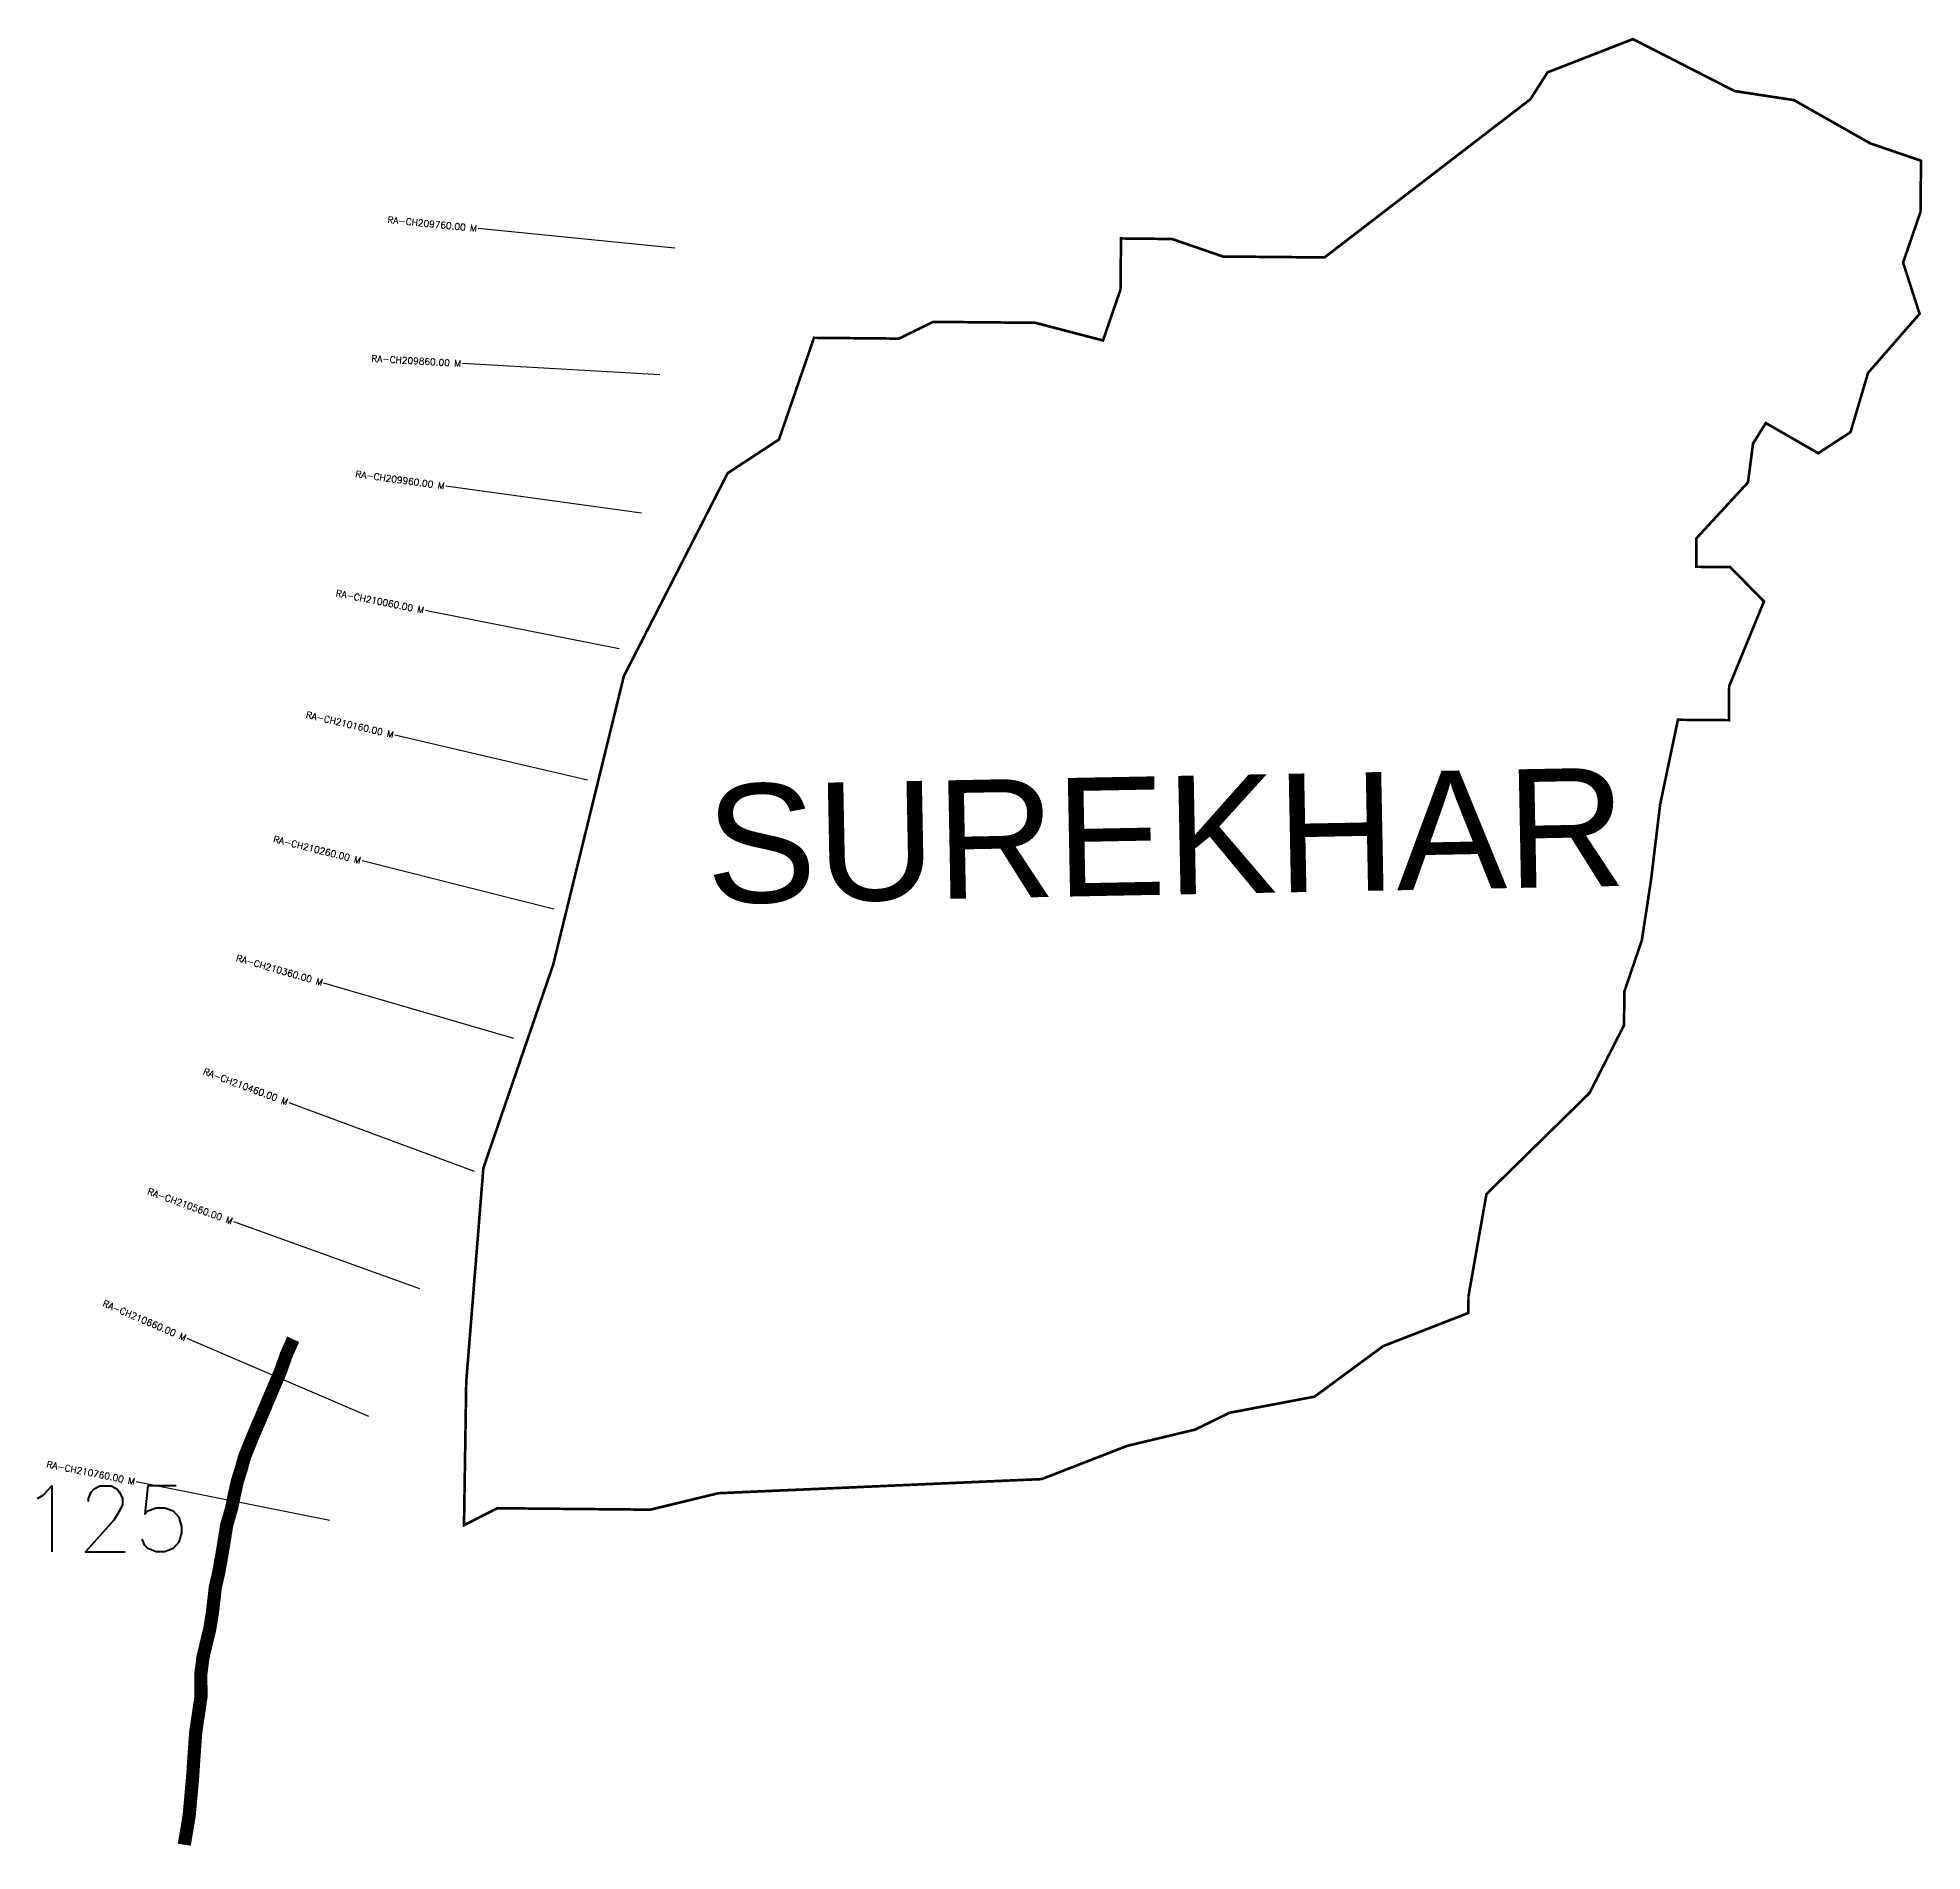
# Model space of a CAD drawing. Header units: metres. Extents: x 274578 to 276008, y 2073757 to 2075133.
import ezdxf
from ezdxf.enums import TextEntityAlignment as Align

# ---------------------------------------------------------------- set-up
doc = ezdxf.new("R2010")
doc.units = ezdxf.units.M
doc.header["$MEASUREMENT"] = 0
for name, color, linetype in [('ARTIFICIALLY PROTECTED', 4, 'Continuous'), ('CS', 134, 'Continuous'), ('CSMark', 6, 'Continuous'), ('VILLAGE NAME', 250, 'Continuous')]:
    doc.layers.add(name, color=color, linetype=linetype)
doc.styles.get("Standard").update_dxf_attribs({"font": 'simplex.shx'})

msp = doc.modelspace()

# ---------------------------------------------------------------- linework, layer by layer
at = {"color": 6, "const_width": 2, "flags": 128}
msp.add_lwpolyline([(275400.3, 2074980.6), (275439, 2074980.2), (275477.6, 2074966.9), (275554.7, 2074966.2), (275711, 2075086.3), (275724, 2075106.7), (275788.8, 2075131.9), (275865.9, 2075092.5), (275911, 2075085.6), (275968.8, 2075052.8), (276007.4, 2075039.6), (276007, 2075000.8), (275993.8, 2074962.3), (276006.3, 2074923.4), (275967.2, 2074878.6), (275953.9, 2074833.6), (275929.4, 2074817.6), (275889.6, 2074840.5), (275879.9, 2074824.9), (275876.1, 2074795.5), (275837, 2074753.1), (275836.8, 2074731.4), (275862.6, 2074731.2), (275888.2, 2074705.1), (275861.8, 2074640.8), (275861.6, 2074615), (275822.9, 2074615.3), (275809.4, 2074550.9), (275802.4, 2074492.9), (275795.5, 2074447.8), (275782.3, 2074409.2), (275782, 2074383.4), (275755.8, 2074332), (275677.6, 2074255.3), (275664, 2074178), (275663.9, 2074165.1), (275599.2, 2074139.9), (275547.2, 2074101.6), (275482.5, 2074089.3), (275456.6, 2074076.6), (275404.9, 2074064.2), (275340.1, 2074039), (275094.8, 2074028.3), (275043.1, 2074015.8), (274927, 2074016.9), (274901.7, 2074004), (274902.8, 2074074.1), (274903.4, 2074113), (274916.4, 2074275.1), (274969.4, 2074429.5), (275023, 2074648.4), (275101.8, 2074802.5), (275140.7, 2074828), (275167.3, 2074905.2), (275231.8, 2074904.6), (275257.7, 2074917.3), (275335.2, 2074916.6), (275386.6, 2074903.2), (275399.9, 2074941.8), (275400.3, 2074980.6)], dxfattribs=at)
at = {"layer": 'ARTIFICIALLY PROTECTED', "const_width": 10, "flags": 128}
msp.add_lwpolyline([(274772.1, 2074145.1), (274767, 2074133.7), (274762.5, 2074121), (274754.3, 2074101.7), (274746.4, 2074083), (274741.4, 2074071.3), (274738.4, 2074063.9), (274735.2, 2074056), (274732.8, 2074047.3), (274729.7, 2074037.3), (274727.6, 2074028), (274725.5, 2074017.6), (274721.6, 2074004), (274719.6, 2073991.3), (274717.8, 2073980.6), (274715.6, 2073968.2), (274713, 2073957), (274711, 2073939.3), (274708.9, 2073925.9), (274703.6, 2073903.7), (274702, 2073891), (274702.1, 2073873.9), (274698.1, 2073846.7), (274696.8, 2073828.7), (274695.7, 2073812.1), (274693.1, 2073783.1), (274690.1, 2073765.6), (274689.5, 2073761.5)], dxfattribs=at)
at = {"layer": 'CS'}
for p, q in [((275061.7, 2074973.3), (274912.5, 2074988.1)), ((275050.3, 2074877.2), (274900.5, 2074885.6)), ((275036.5, 2074772.2), (274887.9, 2074792.6)), ((275019.5, 2074669.2), (274872.3, 2074698.2)), ((274995.3, 2074569.5), (274849.3, 2074603.7)), ((274969.8, 2074471.6), (274824.3, 2074508.2)), ((274939.4, 2074373.4), (274795.4, 2074415.4)), ((274909.6, 2074272.5), (274768.9, 2074324.6)), ((274868.1, 2074183.5), (274727, 2074234.3)), ((274829.4, 2074086.6), (274691.5, 2074145.6)), ((274800, 2074007.7), (274652.9, 2074036.9))]:
    msp.add_line(p, q, dxfattribs=at)

# ---------------------------------------------------------------- texts
at = {"insert": (274565.3, 2074033.9), "char_height": 50, "attachment_point": 1}
msp.add_mtext_dynamic_manual_height_columns('125', width=84.374, gutter_width=1, heights=[74.2], dxfattribs=at)
at = {"layer": 'CSMark'}
for s, rotation, p in [('RA-CH209760.00 M', 354.3403, (274911.5, 2074988.2)), ('RA-CH209860.00 M', 356.7668, (274899.5, 2074885.7)), ('RA-CH209960.00 M', 352.1939, (274886.9, 2074792.7)), ('RA-CH210060.00 M', 348.8424, (274871.4, 2074698.4)), ('RA-CH210160.00 M', 346.8539, (274848.3, 2074603.9)), ('RA-CH210260.00 M', 345.9029, (274823.3, 2074508.4)), ('RA-CH210360.00 M', 343.7342, (274794.4, 2074415.7)), ('RA-CH210460.00 M', 339.6536, (274768, 2074325)), ('RA-CH210560.00 M', 340.2151, (274726, 2074234.6)), ('RA-CH210660.00 M', 336.8339, (274690.6, 2074146)), ('RA-CH210760.00 M', 348.7701, (274651.9, 2074037.1))]:
    msp.add_text(s, height=5, rotation=rotation, dxfattribs=at).set_placement(p, align=Align.MIDDLE_RIGHT)
at = {"layer": 'VILLAGE NAME', "insert": (275084.3, 2074565.8), "char_height": 89.98, "attachment_point": 1, "rotation": 1.1028}
msp.add_mtext_dynamic_manual_height_columns('{\\fArial|b0|i0|c0|p34;SUREKHAR}', width=601.475, gutter_width=449.9, heights=[0], dxfattribs=at)

doc.saveas('drawing.dxf')
